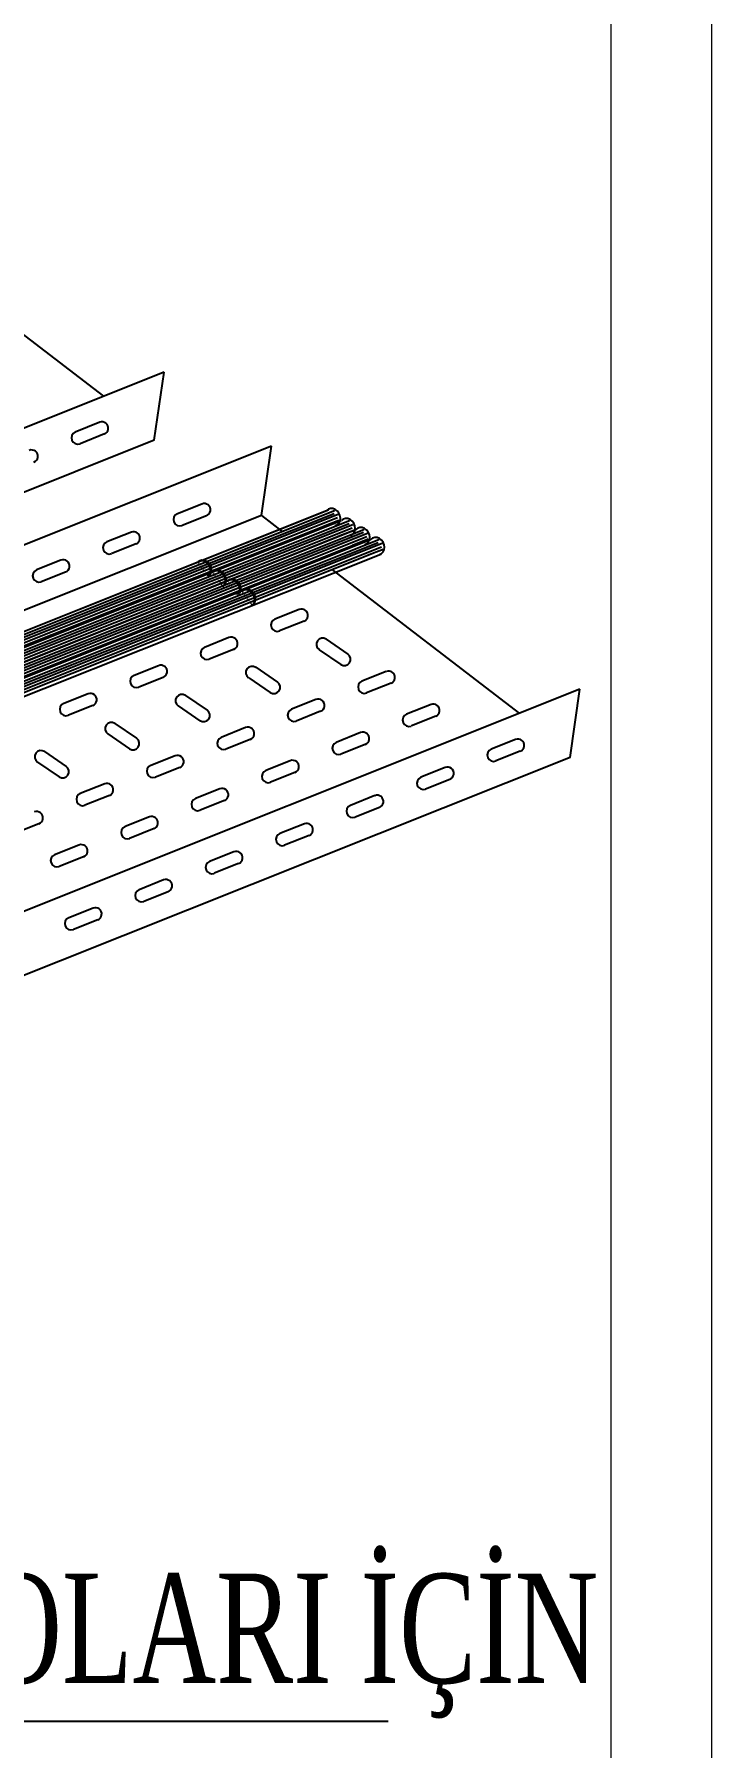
# Model space of a CAD drawing. Header units: millimetres. Extents: x -1335 to 33749, y 2338 to 5277.
# Drawn here: x 32657.5 to 32759.8, y 4271.2 to 4529.7 of the extents above; entities that cross this region are included whole.
import ezdxf

# ---------------------------------------------------------------- set-up
doc = ezdxf.new("R2010")
doc.units = ezdxf.units.MM
doc.layers.add('CABLE TRAY', color=4, linetype='Continuous')
doc.layers.add('metraj', color=7, linetype='Continuous')
doc.layers.add('HAT', color=3, linetype='Continuous', lineweight=20)
doc.layers.add('SEMBOL', color=51, linetype='Continuous', lineweight=0)
doc.styles.add('1', font='times.ttf')

msp = doc.modelspace()

# ---------------------------------------------------------------- hatches: boundary and pattern name
at = {"layer": 'metraj', "linetype": 'ByBlock'}
h = msp.add_hatch(dxfattribs=at)
h.set_pattern_fill('ANSI31', color=8, scale=0.024562, angle=-8.2494, style=0)
h.set_pattern_definition([(66.750613, (32761.64842, 4572.19487), (-0.071651067, 0.03078282), [])])
edge = h.paths.add_edge_path()
edge.add_line((32682.7, 4450.33), (32682.4, 4450.22))
edge.add_ellipse((32683.09, 4449.07), major_axis=(-0.7, 1.14), ratio=0.85704, start_angle=359.5297, end_angle=368.5068)
edge.add_ellipse((32682.96, 4448.97), major_axis=(-0.7, 1.14), ratio=0.85704, start_angle=188.5068, end_angle=360.1505, ccw=False)
edge.add_ellipse((32683.09, 4449.07), major_axis=(-0.7, 1.14), ratio=0.85704, start_angle=180.1505, end_angle=343.5778)
h = msp.add_hatch(dxfattribs=at)
h.set_pattern_fill('ANSI31', color=8, scale=0.024562, angle=-8.2494, style=0)
h.set_pattern_definition([(66.750613, (32763.87505, 4570.67765), (-0.071651067, 0.03078282), [])])
edge = h.paths.add_edge_path()
edge.add_line((32684.92, 4448.82), (32684.62, 4448.7))
edge.add_ellipse((32685.32, 4447.55), major_axis=(-0.7, 1.14), ratio=0.85704, start_angle=359.5297, end_angle=368.5068)
edge.add_ellipse((32685.18, 4447.45), major_axis=(-0.7, 1.14), ratio=0.85704, start_angle=188.5068, end_angle=360.1505, ccw=False)
edge.add_ellipse((32685.32, 4447.55), major_axis=(-0.7, 1.14), ratio=0.85704, start_angle=180.1505, end_angle=343.5778)
h = msp.add_hatch(dxfattribs=at)
h.set_pattern_fill('ANSI31', color=8, scale=0.024562, angle=-8.2494, style=0)
h.set_pattern_definition([(66.750613, (32766.0714, 4569.335795), (-0.071651067, 0.03078282), [])])
edge = h.paths.add_edge_path()
edge.add_line((32687.12, 4447.48), (32686.82, 4447.36))
edge.add_ellipse((32687.52, 4446.21), major_axis=(-0.7, 1.14), ratio=0.85704, start_angle=359.5297, end_angle=368.5068)
edge.add_ellipse((32687.38, 4446.11), major_axis=(-0.7, 1.14), ratio=0.85704, start_angle=188.5068, end_angle=360.1505, ccw=False)
edge.add_ellipse((32687.52, 4446.21), major_axis=(-0.7, 1.14), ratio=0.85704, start_angle=180.1505, end_angle=343.5778)
h = msp.add_hatch(dxfattribs=at)
h.set_pattern_fill('ANSI31', color=8, scale=0.024562, angle=-8.2494, style=0)
h.set_pattern_definition([(66.750613, (32768.29673, 4567.81876), (-0.071651067, 0.03078282), [])])
edge = h.paths.add_edge_path()
edge.add_line((32689.34, 4445.96), (32689.05, 4445.84))
edge.add_ellipse((32689.74, 4444.69), major_axis=(-0.7, 1.14), ratio=0.85704, start_angle=359.5297, end_angle=368.5068)
edge.add_ellipse((32689.61, 4444.59), major_axis=(-0.7, 1.14), ratio=0.85704, start_angle=188.5068, end_angle=360.1505, ccw=False)
edge.add_ellipse((32689.74, 4444.69), major_axis=(-0.7, 1.14), ratio=0.85704, start_angle=180.1505, end_angle=343.5778)

# ---------------------------------------------------------------- linework, layer by layer
at = {"layer": 'CABLE TRAY', "color": 2, "linetype": 'ByBlock'}
msp.add_line((32485.42, 4275.2), (32710.97, 4275.2), dxfattribs=at)
at = {"layer": 'HAT', "color": 2, "linetype": 'ByBlock'}
for p, q in [((32744.57, 4739.86), (32744.57, 4119.53)), ((32759.78, 4119.53), (32759.78, 4739.86))]:
    msp.add_line(p, q, dxfattribs=at)
at = {"layer": 'metraj', "linetype": 'ByBlock'}
for p, q in [((32640.21, 4496.4), (32668.01, 4475.09)), ((32677.13, 4478.73), (32364.59, 4354.04)), ((32675.64, 4468.46), (32677.13, 4478.73)), ((32675.64, 4468.46), (32363.11, 4343.77)), ((32435.94, 4351.85), (32701.65, 4457.86)), ((32438.17, 4350.33), (32703.88, 4456.34)), ((32440.37, 4348.99), (32706.07, 4455)), ((32442.59, 4347.48), (32708.3, 4453.49))]:
    msp.add_line(p, q, dxfattribs=at)
at = {"layer": 'metraj', "color": 8, "linetype": 'ByBlock'}
for p, q in [((32667.42, 4471.17), (32663.74, 4469.7)), ((32668.13, 4469.4), (32664.45, 4467.93)), ((32430.5, 4347.94), (32703.3, 4456.78)), ((32436.65, 4351.66), (32702.87, 4457.87)), ((32436.98, 4351.37), (32702.81, 4457.43)), ((32437.19, 4351.08), (32703.4, 4457.29)), ((32682.82, 4458.83), (32679.14, 4457.37)), ((32683.53, 4457.06), (32679.85, 4455.6)), ((32397.56, 4334.35), (32702.24, 4455.91)), ((32399.79, 4332.83), (32704.47, 4454.39)), ((32432.72, 4346.42), (32705.53, 4455.26)), ((32439.21, 4349.85), (32705.04, 4455.91)), ((32439.41, 4349.56), (32705.62, 4455.77)), ((32441.07, 4348.8), (32707.3, 4455.01)), ((32441.41, 4348.51), (32707.24, 4454.57)), ((32441.61, 4348.22), (32707.82, 4454.43)), ((32672.2, 4454.59), (32668.52, 4453.13)), ((32701.17, 4455.48), (32703.52, 4456.42)), ((32703.4, 4453.97), (32705.75, 4454.9)), ((32401.98, 4331.49), (32706.66, 4453.05)), ((32404.21, 4329.98), (32708.89, 4451.53)), ((32434.92, 4345.08), (32707.73, 4453.92)), ((32437.15, 4343.56), (32709.95, 4452.4)), ((32443.29, 4347.28), (32709.52, 4453.5)), ((32443.63, 4347), (32709.46, 4453.05)), ((32443.84, 4346.71), (32710.04, 4452.92)), ((32672.9, 4452.82), (32669.23, 4451.36)), ((32705.59, 4452.62), (32707.94, 4453.56)), ((32707.82, 4451.11), (32710.17, 4452.04)), ((32661.57, 4450.36), (32657.89, 4448.89)), ((32662.28, 4448.58), (32658.6, 4447.12)), ((32697.54, 4442.92), (32693.86, 4441.45)), ((32698.25, 4441.15), (32694.57, 4439.68)), ((32686.91, 4438.68), (32683.24, 4437.21)), ((32687.62, 4436.91), (32683.94, 4435.44)), ((32700.52, 4436.86), (32703.79, 4434.63)), ((32701.6, 4438.44), (32704.87, 4436.2)), ((32676.29, 4434.44), (32672.61, 4432.97)), ((32690.97, 4434.2), (32694.24, 4431.96)), ((32710.67, 4433.58), (32707, 4432.11)), ((32677, 4432.67), (32673.32, 4431.2)), ((32689.9, 4432.62), (32693.16, 4430.39)), ((32711.38, 4431.81), (32707.7, 4430.34)), ((32665.66, 4430.2), (32661.99, 4428.73)), ((32666.37, 4428.43), (32662.69, 4426.96)), ((32679.27, 4428.39), (32682.54, 4426.15)), ((32680.35, 4429.96), (32683.62, 4427.73)), ((32700.05, 4429.34), (32696.37, 4427.87)), ((32717.42, 4428.58), (32713.74, 4427.12)), ((32669.72, 4425.72), (32672.99, 4423.49)), ((32700.75, 4427.57), (32697.08, 4426.1)), ((32718.12, 4426.81), (32714.45, 4425.35)), ((32668.64, 4424.15), (32671.91, 4421.91)), ((32689.42, 4425.1), (32685.74, 4423.63)), ((32690.13, 4423.33), (32686.45, 4421.86)), ((32706.79, 4424.35), (32703.11, 4422.88)), ((32730.18, 4423.32), (32726.5, 4421.85)), ((32659.09, 4421.48), (32662.36, 4419.25)), ((32678.8, 4420.86), (32675.12, 4419.39)), ((32707.5, 4422.57), (32703.82, 4421.11)), ((32730.88, 4421.54), (32727.2, 4420.08)), ((32658.02, 4419.91), (32661.29, 4417.67)), ((32679.5, 4419.09), (32675.83, 4417.62)), ((32696.17, 4420.11), (32692.49, 4418.64)), ((32696.87, 4418.33), (32693.19, 4416.87)), ((32719.55, 4419.08), (32715.87, 4417.61)), ((32668.17, 4416.62), (32664.49, 4415.15)), ((32685.54, 4415.87), (32681.86, 4414.4)), ((32720.26, 4417.3), (32716.58, 4415.84)), ((32668.88, 4414.85), (32665.2, 4413.38)), ((32686.25, 4414.1), (32682.57, 4412.63)), ((32708.92, 4414.84), (32705.25, 4413.37)), ((32709.63, 4413.07), (32705.95, 4411.6)), ((32658.25, 4410.61), (32654.57, 4409.14)), ((32674.91, 4411.63), (32671.24, 4410.16)), ((32698.3, 4410.6), (32694.62, 4409.13)), ((32675.62, 4409.86), (32671.94, 4408.39)), ((32699.01, 4408.83), (32695.33, 4407.36)), ((32664.29, 4407.39), (32660.61, 4405.92)), ((32664.99, 4405.62), (32661.32, 4404.15)), ((32687.67, 4406.36), (32683.99, 4404.89)), ((32688.38, 4404.59), (32684.7, 4403.12)), ((32677.05, 4402.12), (32673.37, 4400.65)), ((32677.75, 4400.35), (32674.08, 4398.88)), ((32666.42, 4397.88), (32662.74, 4396.41)), ((32667.13, 4396.11), (32663.45, 4394.64))]:
    msp.add_line(p, q, dxfattribs=at)
at = {"layer": 'metraj', "color": 7, "linetype": 'ByBlock'}
for p, q in [((32693.34, 4467.55), (32380.8, 4342.86)), ((32691.83, 4457.09), (32693.34, 4467.55)), ((32691.83, 4457.09), (32379.29, 4332.39)), ((32393.28, 4334.83), (32701.94, 4457.98)), ((32691.83, 4457.09), (32694.93, 4454.71)), ((32438.87, 4350.14), (32705.1, 4456.36)), ((32399.68, 4327.54), (32709.83, 4451.28)), ((32702.43, 4448.96), (32730.77, 4427.24)), ((32739.89, 4430.88), (32428.68, 4306.71)), ((32738.4, 4420.61), (32739.89, 4430.88)), ((32738.4, 4420.61), (32427.19, 4296.45))]:
    msp.add_line(p, q, dxfattribs=at)
at = {"layer": 'metraj', "color": 8, "linetype": 'ByBlock'}
for centre, start, end in [((32664.1, 4468.82), 111.7506, 291.7506), ((32667.77, 4470.28), 291.7506, 111.7506), ((32657.15, 4466.04), 291.7506, 111.7506), ((32679.5, 4456.48), 111.7506, 291.7506), ((32683.18, 4457.95), 291.7506, 111.7506), ((32672.55, 4453.71), 291.7506, 111.7506), ((32668.87, 4452.24), 111.7506, 291.7506), ((32661.92, 4449.47), 291.7506, 111.7506), ((32658.25, 4448), 111.7506, 291.7506), ((32694.22, 4440.57), 111.7506, 291.7506), ((32697.89, 4442.03), 291.7506, 111.7506), ((32687.27, 4437.79), 291.7506, 111.7506), ((32701.06, 4437.65), 55.642, 235.642), ((32683.59, 4436.33), 111.7506, 291.7506), ((32704.33, 4435.42), 235.642, 55.642), ((32676.64, 4433.56), 291.7506, 111.7506), ((32690.43, 4433.41), 55.642, 235.642), ((32711.03, 4432.69), 291.7506, 111.7506), ((32672.96, 4432.09), 111.7506, 291.7506), ((32693.7, 4431.18), 235.642, 55.642), ((32707.35, 4431.22), 111.7506, 291.7506), ((32662.34, 4427.85), 111.7506, 291.7506), ((32666.02, 4429.32), 291.7506, 111.7506), ((32679.81, 4429.17), 55.642, 235.642), ((32700.4, 4428.45), 291.7506, 111.7506), ((32717.77, 4427.7), 291.7506, 111.7506), ((32669.18, 4424.93), 55.642, 235.642), ((32683.08, 4426.94), 235.642, 55.642), ((32696.72, 4426.98), 111.7506, 291.7506), ((32714.09, 4426.23), 111.7506, 291.7506), ((32672.45, 4422.7), 235.642, 55.642), ((32686.1, 4422.75), 111.7506, 291.7506), ((32689.78, 4424.21), 291.7506, 111.7506), ((32707.14, 4423.46), 291.7506, 111.7506), ((32730.53, 4422.43), 291.7506, 111.7506), ((32658.56, 4420.69), 55.642, 235.642), ((32679.15, 4419.97), 291.7506, 111.7506), ((32703.47, 4421.99), 111.7506, 291.7506), ((32726.85, 4420.96), 111.7506, 291.7506), ((32661.83, 4418.46), 235.642, 55.642), ((32675.47, 4418.51), 111.7506, 291.7506), ((32692.84, 4417.75), 111.7506, 291.7506), ((32696.52, 4419.22), 291.7506, 111.7506), ((32719.9, 4418.19), 291.7506, 111.7506), ((32668.52, 4415.73), 291.7506, 111.7506), ((32685.89, 4414.98), 291.7506, 111.7506), ((32716.23, 4416.72), 111.7506, 291.7506), ((32664.85, 4414.27), 111.7506, 291.7506), ((32682.22, 4413.51), 111.7506, 291.7506), ((32705.6, 4412.48), 111.7506, 291.7506), ((32709.28, 4413.95), 291.7506, 111.7506), ((32657.9, 4411.49), 291.7506, 111.7506), ((32671.59, 4409.27), 111.7506, 291.7506), ((32675.27, 4410.74), 291.7506, 111.7506), ((32698.65, 4409.71), 291.7506, 111.7506), ((32694.97, 4408.24), 111.7506, 291.7506), ((32660.96, 4405.04), 111.7506, 291.7506), ((32664.64, 4406.5), 291.7506, 111.7506), ((32688.03, 4405.47), 291.7506, 111.7506), ((32684.35, 4404), 111.7506, 291.7506), ((32673.72, 4399.77), 111.7506, 291.7506), ((32677.4, 4401.23), 291.7506, 111.7506), ((32666.77, 4396.99), 291.7506, 111.7506), ((32663.1, 4395.53), 111.7506, 291.7506)]:
    msp.add_arc(centre, 0.953, start, end, dxfattribs=at)
at = {"layer": 'metraj', "linetype": 'ByBlock'}
for centre, major_axis, ratio, start_param, end_param in [((32702.54, 4456.86), (-0.63, 1.2), 0.847483, 2.959667, 6.563449), ((32704.77, 4455.34), (-0.63, 1.2), 0.847483, 2.959667, 6.563449), ((32706.97, 4454), (-0.63, 1.2), 0.847483, 2.959667, 6.563449), ((32709.19, 4452.48), (-0.63, 1.2), 0.847483, 2.959667, 6.563449), ((32682.96, 4448.97), (-0.7, 1.14), 0.85704, 3.290065, 6.285812), ((32685.32, 4447.55), (-0.7, 1.14), 0.85704, 3.144219, 6.431657), ((32685.18, 4447.45), (-0.7, 1.14), 0.85704, 3.290065, 6.285812), ((32687.52, 4446.21), (-0.7, 1.14), 0.85704, 3.780894, 6.431657), ((32687.38, 4446.11), (-0.7, 1.14), 0.85704, 3.825427, 6.285812), ((32689.74, 4444.69), (-0.7, 1.14), 0.85704, 3.144219, 6.431657), ((32689.61, 4444.59), (-0.7, 1.14), 0.85704, 3.290065, 6.285812)]:
    msp.add_ellipse(centre, major_axis=major_axis, ratio=ratio, start_param=start_param, end_param=end_param, dxfattribs=at)
at = {"layer": 'metraj', "color": 7, "linetype": 'ByBlock'}
msp.add_ellipse((32683.09, 4449.07), major_axis=(-0.7, 1.14), ratio=0.85704, start_param=3.144219, end_param=6.431657, dxfattribs=at)

# ---------------------------------------------------------------- texts
at = {"layer": 'SEMBOL', "style": '1', "width": 0.7}
msp.add_text('ZAYIF AKIM KABLOLARI İÇİN', height=16.4997, dxfattribs=at).set_placement((32495.04, 4280.97))

doc.saveas('drawing.dxf')
